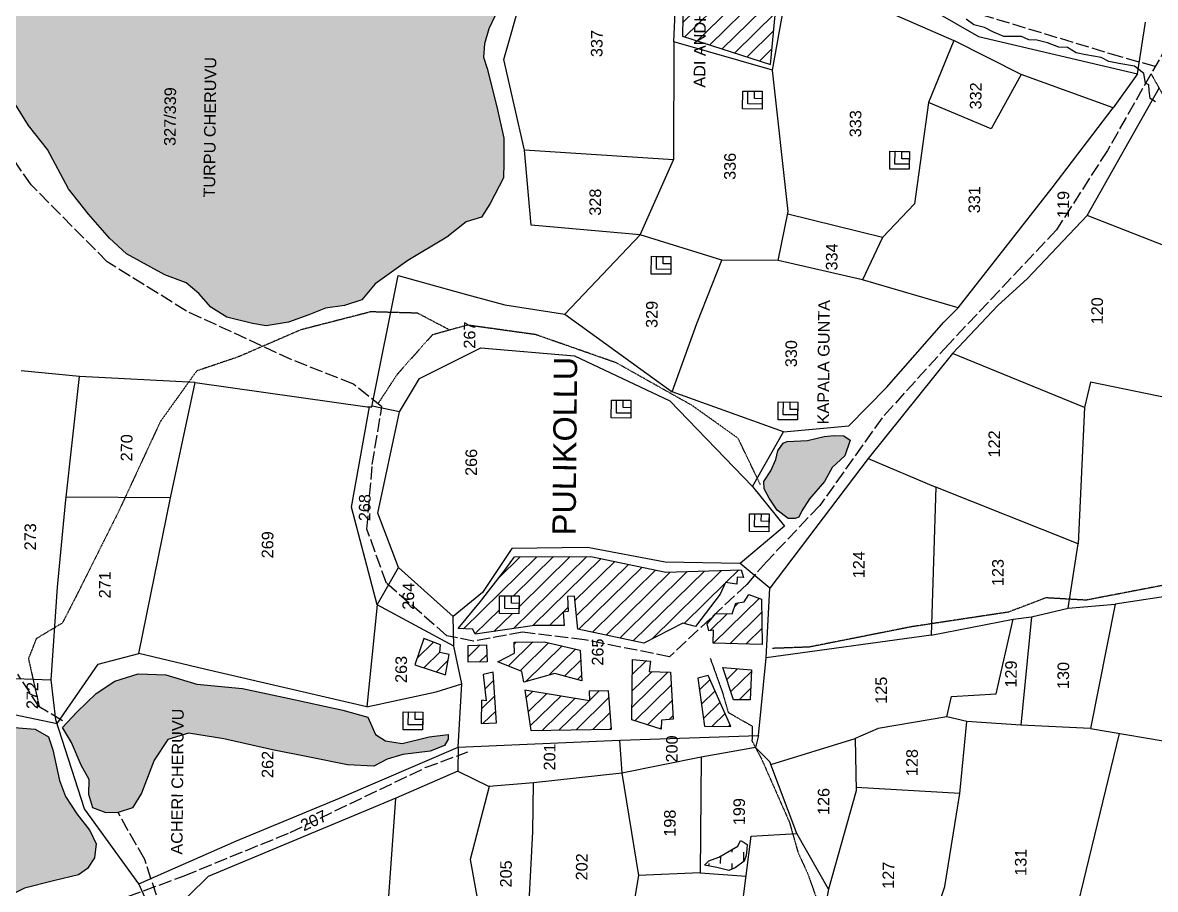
# Model space of a CAD drawing. Header units: inches. Extents: x 343459 to 349076, y 1589263 to 1597215.
# Drawn here: x 345900 to 346925, y 1592282 to 1593066 of the extents above; entities that cross this region are included whole.
import ezdxf

# ---------------------------------------------------------------- set-up
doc = ezdxf.new("R2010")
doc.units = ezdxf.units.IN
doc.header["$MEASUREMENT"] = 0
doc.linetypes.add('ACAD_ISO02W100', pattern=[15, 12, -3])
doc.linetypes.add('ACAD_ISO07W100', pattern=[3, 0, -3])
for name, color, linetype in [('CARTTRACK', 30, 'ACAD_ISO02W100'), ('NALA', 4, 'Continuous'), ('SQUAREWELL', 5, 'Continuous'), ('SURVEY_BND', 7, 'Continuous'), ('SURVEY_NO', 7, 'Continuous'), ('TEXT', 7, 'Continuous'), ('VILLAGE_AREA', 1, 'Continuous'), ('WATER_BODY', 4, 'Continuous')]:
    doc.layers.add(name, color=color, linetype=linetype)
doc.layers.add('FOOTPATH', color=150, linetype='ACAD_ISO07W100', lineweight=30)
doc.styles.get("Standard").update_dxf_attribs({"font": 'arial.ttf'})
pattern_1 = [(89.4935, (347145.951, 1586976.724), (-10.405588, 10.591208), [10.498808, -10.498808])]

# ---------------------------------------------------------------- blocks, each defined once
blk = doc.blocks.new('123')
at = {"layer": 'SQUAREWELL'}
for points in [[(-3.04, 4.2), (0.8, 4.2), (0.8, 0), (-3.04, 0)], [(-1.97, 3.09), (0.8, 3.09), (0.8, 0), (-1.97, 0)], [(0.8, 0), (-0.8, 0), (-0.8, 1.65), (0.8, 1.65)]]:
    blk.add_lwpolyline(points, close=True, dxfattribs=at)

msp = doc.modelspace()

# ---------------------------------------------------------------- hatches: boundary and pattern name
at = {"layer": 'VILLAGE_AREA'}
h = msp.add_hatch(dxfattribs=at)
h.set_pattern_fill('ANSI31', color=256, scale=20, angle=179.4935, style=0)
h.set_pattern_definition([(224.4935, (347145.951, 1586976.724), (7.357862, -7.489115), [])])
h.paths.add_polyline_path([(346263.2, 1592508.7), (346254.9, 1592485), (346282.8, 1592475.9), (346285.9, 1592494.2), (346277.7, 1592496), (346278.2, 1592503)])
h.paths.add_polyline_path([(346316.9, 1592476.2), (346319.4, 1592452.4), (346315.3, 1592453), (346315.1, 1592432), (346328.9, 1592432.6), (346325.7, 1592478.2)])
h.paths.add_polyline_path([(346303.2, 1592502.5), (346303.2, 1592487.4), (346320.3, 1592487.8), (346319.7, 1592503.1)])
h.paths.add_polyline_path([(346344.8, 1592505.4), (346345.1, 1592495.4), (346329.9, 1592487.6), (346351.9, 1592478.8), (346353.6, 1592469.4), (346381.6, 1592477.1), (346406, 1592470.6), (346404.6, 1592498.2), (346372.1, 1592505.8)])
h.paths.add_polyline_path([(346354.4, 1592462.1), (346360, 1592425.7), (346433, 1592426.7), (346430.1, 1592461.4), (346412.7, 1592461.1), (346412.9, 1592452.4)])
h.paths.add_polyline_path([(346345, 1592582.5), (346337.2, 1592571.7), (346314.3, 1592542.3), (346294.1, 1592517.7), (346307.4, 1592517.3), (346309.4, 1592512.6), (346363.3, 1592520.6), (346390.1, 1592520.4), (346389.1, 1592532.6), (346393.7, 1592533.2), (346393, 1592546.8), (346399.4, 1592547.1), (346402.5, 1592517.3), (346462.1, 1592504.5), (346497.5, 1592522.7), (346508.8, 1592519.6), (346531.1, 1592548.9), (346536.1, 1592559.3), (346546.2, 1592558), (346546.6, 1592564.2), (346552.3, 1592564), (346550.2, 1592570.9), (346481.9, 1592568.6), (346414.2, 1592583)])
h.paths.add_polyline_path([(346349.3, 1592547.2), (346349.3, 1592540.5), (346349.2, 1592535.6), (346349.2, 1592531.1), (346331.5, 1592531.3), (346331.7, 1592547.4)], flags=16)
h.paths.add_polyline_path([(346467, 1592478.8), (346468.3, 1592488.4), (346451.8, 1592489.8), (346451.4, 1592435.3), (346477.7, 1592426.8), (346478.2, 1592434.9), (346488.6, 1592435.7), (346486.3, 1592478.2)])
h.paths.add_polyline_path([(346520.4, 1592475.4), (346511, 1592473), (346517, 1592429.5), (346540.8, 1592429.2)])
h.paths.add_polyline_path([(346533.6, 1592482.4), (346543.2, 1592453.4), (346558.3, 1592453.2), (346559.5, 1592480.3)])
h.paths.add_polyline_path([(346545.3, 1592540.8), (346542.2, 1592531.1), (346527.3, 1592531.4), (346519.4, 1592522), (346521, 1592515.8), (346525.2, 1592516.4), (346525, 1592504.4), (346569.3, 1592503.2), (346568.7, 1592544.4), (346557.1, 1592548.5), (346553, 1592541.9)])
h.paths.add_polyline_path([(346498.7, 1593156.1), (346497, 1593053.5), (346576.8, 1593027.9), (346582.8, 1593093), (346641.9, 1593095), (346642, 1593101.5)])
h.paths.add_polyline_path([(346448.1, 1592445.1), (346448.9, 1592537.4), (346432.8, 1592537.6), (346432, 1592445.2)], flags=9)
h.paths.add_polyline_path([(346520.6, 1593004.1), (346521.8, 1593143.8), (346505.7, 1593143.9), (346504.5, 1593004.2)], flags=9)
h.paths.add_polyline_path([(346549.6, 1593070.1), (346549.8, 1593098.6), (346533.8, 1593098.8), (346533.6, 1593070.2)], flags=24)
at = {"layer": 'WATER_BODY'}
h = msp.add_hatch(dxfattribs=at)
h.set_pattern_fill('DASH', color=256, scale=20, angle=89.4935, style=0)
h.set_pattern_definition(pattern_1)
h.paths.add_polyline_path([(346591.8, 1592686.8), (346588.3, 1592685.3), (346583.3, 1592678.4), (346581.7, 1592670.6), (346576.9, 1592660.4), (346570.7, 1592650.8), (346571, 1592644), (346575.6, 1592635.5), (346582.9, 1592624.9), (346592.6, 1592617.3), (346599.1, 1592617.3), (346602.3, 1592618.4), (346605.2, 1592624.2), (346611.9, 1592635.1), (346625.5, 1592650.6), (346632.5, 1592663.5), (346644, 1592673.8), (346648.7, 1592688.1), (346643.1, 1592691.9), (346634.3, 1592692.4), (346625.3, 1592691.3), (346610.3, 1592687.9)])
h.paths.add_polyline_path([(346128.9, 1593211.6), (346095.5, 1593198), (346040.3, 1593174.2), (345987.4, 1593165.6), (345957.8, 1593164.3), (345938.4, 1593156.9), (345910.1, 1593131.5), (345866.5, 1593114.6), (345850.4, 1593104.4), (345817.7, 1593095.3), (345745.1, 1593081.4), (345677.6, 1593065.1), (345677.2, 1593052.7), (345686.2, 1593039.9), (345706.3, 1593031.8), (345726, 1593031.7), (345742.6, 1593035.2), (345779.5, 1593041.5), (345810.6, 1593045.7), (345824.8, 1593041.7), (345851, 1593031.5), (345877.9, 1593010.6), (345891.6, 1592995), (345905.3, 1592972.5), (345922.7, 1592950.9), (345941.5, 1592915.3), (345959.7, 1592892.4), (345978.8, 1592870.8), (345994, 1592856.7), (346028.6, 1592837.6), (346047.9, 1592830.2), (346059.6, 1592820.7), (346070.3, 1592808.2), (346084.7, 1592799.3), (346108.2, 1592793.7), (346120.5, 1592791.5), (346140.5, 1592794.9), (346159, 1592801.4), (346174.1, 1592807.3), (346191.4, 1592809.9), (346207.1, 1592814.9), (346219.1, 1592829.3), (346248.5, 1592850.6), (346283.8, 1592871.7), (346301.4, 1592885.5), (346315.3, 1592889.6), (346323, 1592902), (346335.3, 1592925.4), (346335.4, 1592938.7), (346335.6, 1592961.1), (346329.2, 1592989.6), (346320.5, 1593024.1), (346317.2, 1593034.4), (346317.9, 1593046.5), (346322, 1593060.1), (346333.4, 1593084.2), (346342.6, 1593105.9), (346344.6, 1593122.8), (346344.8, 1593143), (346345, 1593170.1), (346334.5, 1593182.5), (346322, 1593193.4), (346309.6, 1593200.2), (346299.6, 1593200), (346283, 1593203.2), (346269.4, 1593207.3), (346258.3, 1593213.4), (346242.6, 1593234.5), (346232.2, 1593249.7), (346223.4, 1593251.3)])
h.paths.add_polyline_path([(345966.7, 1592458.9), (345949.1, 1592442), (345936, 1592428.2), (345944.3, 1592414.8), (345953, 1592394.1), (345960.3, 1592381.3), (345960.1, 1592367.6), (345963.7, 1592355.6), (345975.6, 1592351.2), (345986.4, 1592351.4), (345999.6, 1592355.7), (346007.5, 1592368.9), (346019.2, 1592398.8), (346031.3, 1592417.4), (346050.2, 1592423.1), (346082.2, 1592418.1), (346126, 1592408.1), (346158.2, 1592401.7), (346194, 1592394.5), (346217.8, 1592393.3), (346230, 1592399.7), (346244.2, 1592403.9), (346268.7, 1592407), (346281.7, 1592412), (346285.1, 1592417.8), (346285.1, 1592422), (346267.8, 1592419.8), (346243.5, 1592413.9), (346228.4, 1592416.2), (346219.4, 1592422), (346212.3, 1592437.7), (346189.9, 1592444), (346139.9, 1592454.7), (346099, 1592463.5), (346057.8, 1592467.4), (346029.7, 1592475.9), (346004.6, 1592476.7), (345983.4, 1592470.1)])
h.paths.add_polyline_path([(345778.6, 1592423.4), (345707.8, 1592395.1), (345650.8, 1592372.3), (345564.8, 1592336.9), (345531.7, 1592336.6), (345470.9, 1592331.8), (345409, 1592323), (345377, 1592311.6), (345354.4, 1592296), (345324.9, 1592268.9), (345291.7, 1592236.1), (345251.2, 1592191.7), (345222.5, 1592169.5), (345201.5, 1592163.6), (345177, 1592153), (345160.7, 1592138.8), (345153.1, 1592124.3), (345137.6, 1592087.8), (345125, 1592048.6), (345107.9, 1592016.4), (345079.4, 1591965.1), (345064.4, 1591928.4), (345057.8, 1591910.4), (345047.4, 1591889.9), (345036.4, 1591863.7), (345023.1, 1591835.5), (345021.6, 1591830.9), (345028.3, 1591830.9), (345037.1, 1591833.7), (345051.3, 1591838.9), (345063.9, 1591848.2), (345075.2, 1591855), (345100.5, 1591861.5), (345119.8, 1591868), (345146.1, 1591889.7), (345168.9, 1591904.7), (345192.2, 1591917), (345211.5, 1591922.5), (345223.3, 1591933.1), (345241.6, 1591955.9), (345261.8, 1591976), (345292.9, 1591999.8), (345334.8, 1592027.5), (345374.9, 1592046.1), (345434.4, 1592077.9), (345478.8, 1592100.5), (345529.7, 1592127.3), (345557.6, 1592143), (345595, 1592160.2), (345631.3, 1592177.1), (345652.8, 1592191.6), (345691.9, 1592209.4), (345715.4, 1592222.3), (345733.4, 1592228.3), (345761.5, 1592237.7), (345786.1, 1592244.8), (345812.8, 1592249.1), (345843.3, 1592254.7), (345860.2, 1592261.1), (345879.3, 1592272.2), (345901.7, 1592282.9), (345927.9, 1592289.7), (345950.7, 1592295.2), (345958.9, 1592300.8), (345965, 1592310.3), (345966.5, 1592323.1), (345960.8, 1592335.3), (345949.2, 1592350.2), (345939, 1592366), (345933.4, 1592380.4), (345927.4, 1592408.1), (345923.4, 1592419.8), (345911.5, 1592426.7), (345821.7, 1592434.3)])
h.paths.add_polyline_path([(345100.5, 1593991.5), (345089.7, 1593969), (345080.1, 1593939.5), (345074.7, 1593912.6), (345079.4, 1593892.1), (345087.3, 1593882.9), (345103.9, 1593871.2), (345126.5, 1593867.3), (345153.9, 1593867), (345170.6, 1593877.4), (345178.1, 1593895.5), (345179.6, 1593906.3), (345183, 1593919.4), (345183.1, 1593934.9), (345183.1, 1593958.6), (345178.3, 1593979.5), (345173.7, 1593988), (345157.6, 1593998.5), (345140, 1594003.3), (345124, 1594003.5), (345110.6, 1593999.6)])
h.paths.add_polyline_path([(345305.9, 1594011.3), (345293.6, 1594008.8), (345286, 1593998.2), (345292.9, 1593972.1), (345298, 1593961.9), (345302.6, 1593929.7), (345312.9, 1593921.1), (345328.5, 1593921.3), (345338.9, 1593922.2), (345347.5, 1593935.5), (345345.7, 1593946.5), (345342.3, 1593965.5), (345339.1, 1593976.5), (345338.6, 1593991.2), (345335.1, 1594002), (345327.7, 1594007.2), (345317, 1594012.2)])
h.paths.add_polyline_path([(346538.6, 1594255.6), (346532.9, 1594246.7), (346527.5, 1594228.8), (346528.8, 1594209.6), (346536.4, 1594202.2), (346542.3, 1594206.5), (346546.4, 1594213.1), (346546.8, 1594219.5), (346550.6, 1594231.1), (346563.7, 1594241.2), (346576, 1594244.1), (346592.1, 1594238.4), (346612.9, 1594230.9), (346614.3, 1594233.9), (346614.4, 1594236.5), (346613.5, 1594240.3), (346607.8, 1594244.9), (346603.4, 1594247.5), (346596.5, 1594252.4), (346584, 1594260.6), (346570.6, 1594263.1), (346547.5, 1594258.3)])
h.paths.add_polyline_path([(346778.3, 1593610.2), (346768.8, 1593597.6), (346756.8, 1593580.3), (346745, 1593558.2), (346741, 1593550.9), (346739.9, 1593544.5), (346740.8, 1593539.4), (346743.7, 1593534.6), (346749.1, 1593530), (346753.5, 1593526.8), (346761.8, 1593522.8), (346777.1, 1593516.4), (346794.7, 1593514.5), (346808, 1593514.2), (346817.5, 1593517.1), (346823.2, 1593524.9), (346825.1, 1593529.3), (346828.1, 1593538.3), (346831.3, 1593542.7), (346834.4, 1593542.7), (346840.7, 1593541.7), (346852.2, 1593533.7), (346855, 1593537), (346855.1, 1593543.1), (346855, 1593548), (346860.6, 1593563), (346859.7, 1593573.5), (346845.4, 1593586.1), (346828, 1593598.7), (346809.3, 1593608.5), (346794.4, 1593612.4)])
h.paths.add_polyline_path([(346077.1, 1592904.7), (346078.3, 1593039.7), (346062.2, 1593039.8), (346061, 1592904.8)], flags=24)
h.paths.add_polyline_path([(346041.4, 1592951.3), (346041.9, 1593007.6), (346025.4, 1593007.8), (346024.9, 1592951.5)], flags=24)
h.paths.add_polyline_path([(346047.6, 1592310.6), (346048.9, 1592452.5), (346032.7, 1592452.6), (346031.5, 1592310.8)], flags=9)
h.paths.add_polyline_path([(345537.9, 1592147.5), (345539.4, 1592320.4), (345523.3, 1592320.6), (345521.8, 1592147.7)], flags=24)
h.paths.add_polyline_path([(346807.4, 1593543.2), (346807.7, 1593571.8), (346791.7, 1593571.9), (346791.4, 1593543.3)], flags=24)
h = msp.add_hatch(dxfattribs=at)
h.set_pattern_fill('DASH', color=256, scale=20, angle=89.4935, style=0)
h.set_pattern_definition(pattern_1)
h.paths.add_polyline_path([(346529.9, 1592310.9), (346521.1, 1592307.6), (346516.9, 1592303.8), (346528.1, 1592301.7), (346539, 1592298.9), (346544.8, 1592301.3), (346552.9, 1592307.3), (346554.7, 1592312.4), (346555.3, 1592318.3), (346555.5, 1592322.4), (346552.8, 1592324.3), (346549.6, 1592326), (346547.2, 1592320.9)])

# ---------------------------------------------------------------- linework, layer by layer
at = {"layer": 'CARTTRACK'}
for p, q in [((346893.6, 1593034.6), (346770.6, 1593071.9)), ((346943.2, 1593058.1), (346881.6, 1592950.1)), ((346924.9, 1593026), (346893.6, 1593034.6)), ((345907.7, 1592919), (345849, 1593004)), ((346881.6, 1592950.1), (346835.6, 1592878.4)), ((345976.5, 1592849.4), (345907.7, 1592919)), ((346835.6, 1592878.4), (346738.1, 1592774.9)), ((346048.2, 1592804.8), (345976.5, 1592849.4)), ((346143.5, 1592760.8), (346048.2, 1592804.8)), ((346738.1, 1592774.9), (346677.7, 1592708.3)), ((346199.3, 1592738.8), (346143.5, 1592760.8)), ((346225.1, 1592718.2), (346199.3, 1592738.8)), ((346216.4, 1592666.1), (346225.1, 1592718.2)), ((346677.7, 1592708.3), (346621.3, 1592628.9)), ((346211.6, 1592607.6), (346216.4, 1592666.1)), ((346621.3, 1592628.9), (346573, 1592578.1)), ((346229.2, 1592558.7), (346211.6, 1592607.6)), ((346573, 1592578.1), (346555.2, 1592557.6)), ((346283.9, 1592511.3), (346229.2, 1592558.7)), ((346555.2, 1592557.6), (346485.5, 1592492.2)), ((346308.1, 1592506.3), (346283.9, 1592511.3)), ((346352.5, 1592514.5), (346308.1, 1592506.3)), ((346408.5, 1592507.6), (346352.5, 1592514.5)), ((346485.5, 1592492.2), (346408.5, 1592507.6)), ((345915.1, 1592447), (345895.6, 1592476.5)), ((345936.1, 1592434.4), (345915.1, 1592447)), ((346264.4, 1592392), (346302.9, 1592406.2)), ((346142.1, 1592333.4), (346264.4, 1592392)), ((346010.5, 1592308.9), (345986.4, 1592351.4)), ((346046.2, 1592294.2), (346142.1, 1592333.4)), ((346025.9, 1592262.3), (346010.5, 1592308.9)), ((345995.4, 1592275.5), (346046.2, 1592294.2))]:
    msp.add_line(p, q, dxfattribs=at)
at = {"layer": 'FOOTPATH', "ltscale": 0.01}
for p, q in [((346932.5, 1592999.4), (346921.2, 1593019.4)), ((346215.1, 1592804.1), (346151.7, 1592787.8)), ((346257.3, 1592802.9), (346215.1, 1592804.1)), ((346286.6, 1592787.6), (346257.3, 1592802.9)), ((346151.7, 1592787.8), (346095.5, 1592763.5)), ((346302.4, 1592792.1), (346270.7, 1592783.2)), ((346364.2, 1592783.5), (346302.4, 1592792.1)), ((346270.7, 1592783.2), (346238.8, 1592747.4)), ((346437.2, 1592758), (346364.2, 1592783.5)), ((346095.5, 1592763.5), (346057.5, 1592750.6)), ((346506, 1592719.3), (346437.2, 1592758)), ((346057.5, 1592750.6), (346024.6, 1592704.8)), ((346238.8, 1592747.4), (346221.5, 1592721)), ((346547.5, 1592689.7), (346506, 1592719.3)), ((346024.6, 1592704.8), (345986.5, 1592622.8)), ((346567.7, 1592647.7), (346547.5, 1592689.7)), ((345986.5, 1592622.8), (345949.1, 1592548.2)), ((346939.3, 1592558.2), (346862.2, 1592543.4)), ((345949.1, 1592548.2), (345936, 1592522.7)), ((346825.9, 1592545.5), (346792, 1592532.6)), ((346862.2, 1592543.4), (346825.9, 1592545.5)), ((346792, 1592532.6), (346704.7, 1592519.4)), ((345936, 1592522.7), (345912.3, 1592508.5)), ((346704.7, 1592519.4), (346611.9, 1592501)), ((345912.3, 1592508.5), (345905.3, 1592490.5)), ((346611.9, 1592501), (346578.6, 1592499.8)), ((345905.3, 1592490.5), (345915.1, 1592447)), ((346522.3, 1592490.6), (346533.5, 1592459.3)), ((346533.5, 1592459.3), (346538.4, 1592442)), ((346538.4, 1592442), (346560.1, 1592429.6)), ((346560.1, 1592429.6), (346560, 1592416)), ((346560, 1592416), (346568.5, 1592400.1)), ((346568.5, 1592400.1), (346593.8, 1592342.8)), ((346593.8, 1592342.8), (346601.8, 1592314.8)), ((346601.8, 1592314.8), (346610.5, 1592296)), ((346610.5, 1592296), (346624.2, 1592257))]:
    msp.add_line(p, q, dxfattribs=at)
at = {"layer": 'NALA'}
for p, q in [((346760.6, 1593063.6), (346753.8, 1593068.6)), ((346770.4, 1593061.2), (346760.6, 1593063.6)), ((346777.8, 1593057.2), (346770.4, 1593061.2)), ((346788, 1593053.2), (346777.8, 1593057.2)), ((346804, 1593053.2), (346788, 1593053.2)), ((346810.4, 1593050.2), (346804, 1593053.2)), ((346817.7, 1593049.7), (346810.4, 1593050.2)), ((346827.3, 1593047.2), (346817.7, 1593049.7)), ((346837.5, 1593043.5), (346827.3, 1593047.2)), ((346845.4, 1593043), (346837.5, 1593043.5)), ((346853.3, 1593038.2), (346845.4, 1593043)), ((346862.2, 1593036.4), (346853.3, 1593038.2)), ((346875.8, 1593034.1), (346862.2, 1593036.4)), ((346882.9, 1593030.4), (346875.8, 1593034.1)), ((346891.8, 1593028.7), (346882.9, 1593030.4)), ((346906, 1593026.2), (346891.8, 1593028.7)), ((346914.6, 1593019.5), (346906, 1593026.2)), ((346916.1, 1593011), (346914.6, 1593019.5)), ((346919.2, 1593009.3), (346916.1, 1593011)), ((346919.5, 1593004.1), (346919.2, 1593009.3)), ((346920.3, 1592997), (346919.5, 1593004.1)), ((346925.1, 1592994.1), (346920.3, 1592997))]:
    msp.add_line(p, q, dxfattribs=at)
at = {"layer": 'SURVEY_BND'}
for p, q in [((346489.3, 1593048.2), (346494.2, 1593165.8)), ((346657.6, 1593114.9), (346765.1, 1593053.1)), ((346335.6, 1593032.3), (346356.3, 1593105.3)), ((346578.7, 1593022.5), (346589.1, 1593081.5)), ((346651.1, 1593089.5), (346742.6, 1593049.5)), ((346908.9, 1593019.3), (346916.1, 1593066.1)), ((346765.1, 1593053.1), (346908.9, 1593019.3)), ((346489.3, 1593048.2), (346489, 1592941.5)), ((346578.7, 1593022.5), (346489.3, 1593048.2)), ((346742.6, 1593049.5), (346719.8, 1592993.3)), ((346803.6, 1593018.8), (346742.6, 1593049.5)), ((346354.1, 1592950.2), (346335.6, 1593032.3)), ((346592.8, 1592894.7), (346578.7, 1593022.5)), ((346908.9, 1593019.3), (346886.9, 1592988.7)), ((346803.6, 1593018.8), (346776.3, 1592969.6)), ((346886.9, 1592988.7), (346803.6, 1593018.8)), ((346863.4, 1592891.1), (346928.6, 1593007)), ((346719.8, 1592993.3), (346707.1, 1592901.9)), ((346776.3, 1592969.6), (346719.8, 1592993.3)), ((346831.5, 1592916.3), (346886.9, 1592988.7)), ((346360.3, 1592882.4), (346354.1, 1592950.2)), ((346489, 1592941.5), (346354.1, 1592950.2)), ((346458.9, 1592873.6), (346489, 1592941.5)), ((346746.5, 1592807.7), (346831.5, 1592916.3)), ((346707.1, 1592901.9), (346678.2, 1592871.4)), ((346583.8, 1592850.4), (346592.8, 1592894.7)), ((346678.2, 1592871.4), (346592.4, 1592892.5)), ((346863.4, 1592891.1), (346808.9, 1592834)), ((346963.4, 1592852), (346863.4, 1592891.1)), ((346458.9, 1592873.6), (346360.3, 1592882.4)), ((346458.9, 1592873.6), (346390.6, 1592802.1)), ((346532.6, 1592850.7), (346458.9, 1592873.6)), ((346678.2, 1592871.4), (346660.1, 1592833.2)), ((346510.2, 1592793.5), (346532.6, 1592850.7)), ((346583.8, 1592850.4), (346532.6, 1592850.7)), ((346660.1, 1592833.2), (346583.8, 1592850.4)), ((346216, 1592718.2), (346239.8, 1592837)), ((346239.8, 1592837), (346301.6, 1592819.7)), ((346746.5, 1592807.7), (346660.1, 1592833.2)), ((346808.9, 1592834), (346782.6, 1592810.1)), ((346301.6, 1592819.7), (346336.3, 1592810.5)), ((346336.3, 1592810.5), (346390.6, 1592802.1)), ((346733.6, 1592794.9), (346746.5, 1592807.7)), ((346782.6, 1592810.1), (346741.5, 1592766.5)), ((346390.6, 1592802.1), (346487.9, 1592731.9)), ((346681.7, 1592735.7), (346733.6, 1592794.9)), ((346487.9, 1592731.9), (346510.2, 1592793.5)), ((346259.2, 1592743.8), (346314.8, 1592771.7)), ((346314.8, 1592771.7), (346399.4, 1592764.3)), ((346399.4, 1592764.3), (346485.7, 1592723.6)), ((346741.5, 1592766.5), (346665.2, 1592671.5)), ((346860.9, 1592717.7), (346741.5, 1592766.5)), ((345951.5, 1592745.5), (345898.7, 1592750.7)), ((345938.8, 1592631.2), (345951.5, 1592745.5)), ((346056.3, 1592740.1), (345951.5, 1592745.5)), ((346241, 1592713.8), (346259.2, 1592743.8)), ((346033.9, 1592636), (346056.3, 1592740.1)), ((346056.3, 1592740.1), (346211.8, 1592718.2)), ((346647.7, 1592700.9), (346681.7, 1592735.7)), ((346866.3, 1592740.5), (346860.9, 1592717.7)), ((346938.1, 1592725.8), (346866.3, 1592740.5)), ((346485.7, 1592723.6), (346560.4, 1592646.1)), ((346588.4, 1592695.5), (346487.9, 1592731.9)), ((346197.6, 1592627.4), (346213.9, 1592718.2)), ((346211.8, 1592718.2), (346216, 1592718.2)), ((346241, 1592713.8), (346216.2, 1592718.8)), ((346221.4, 1592622.2), (346241, 1592713.8)), ((346860.9, 1592717.7), (346855.1, 1592594.4)), ((346560.4, 1592646.1), (346588.4, 1592695.5)), ((346588.4, 1592695.5), (346647.7, 1592700.9)), ((346665.2, 1592671.5), (346576, 1592554.3)), ((346665.2, 1592671.5), (346726.2, 1592645.7)), ((346560.4, 1592646.1), (346589.4, 1592610.3)), ((346726.2, 1592645.7), (346722.1, 1592511.9)), ((346855.1, 1592594.4), (346726.2, 1592645.7)), ((345931.6, 1592555.3), (345938.8, 1592631.2)), ((346033.9, 1592636), (345939.4, 1592636.6)), ((346005.2, 1592495.3), (346033.9, 1592636)), ((346220.8, 1592539.2), (346197.6, 1592627.4)), ((346240.2, 1592573.1), (346221.4, 1592622.2)), ((346589.4, 1592610.3), (346549.3, 1592576.7)), ((346342.6, 1592590.2), (346316.1, 1592550.2)), ((346411.3, 1592591.1), (346342.6, 1592590.2)), ((346481.3, 1592577.9), (346411.3, 1592591.1)), ((346846.2, 1592536.2), (346855.1, 1592594.4)), ((346220.8, 1592539.2), (346240.2, 1592573.1)), ((346289.5, 1592528.5), (346240.2, 1592573.1)), ((346549.3, 1592576.7), (346481.3, 1592577.9)), ((346576, 1592554.3), (346549.3, 1592576.7)), ((345925.8, 1592471.3), (345931.6, 1592555.3)), ((346316.1, 1592550.2), (346289.5, 1592528.5)), ((346572.7, 1592491.2), (346576, 1592554.3)), ((346957, 1592550.1), (346888.7, 1592539.9)), ((346220.8, 1592539.2), (346211.6, 1592447.1)), ((346290.2, 1592501.7), (346220.8, 1592539.2)), ((346846.2, 1592536.2), (346888.7, 1592539.9)), ((346888.7, 1592539.9), (346866.4, 1592427.3)), ((346290.2, 1592501.7), (346289.5, 1592528.5)), ((346796.3, 1592526.3), (346812.9, 1592528.4)), ((346812.9, 1592528.4), (346803.3, 1592430.5)), ((346812.9, 1592528.4), (346846.2, 1592536.2)), ((346722.1, 1592511.9), (346796.3, 1592526.3)), ((346780.8, 1592458.8), (346796.3, 1592526.3)), ((346722.1, 1592511.9), (346572.7, 1592491.2)), ((346297.4, 1592467.8), (346290.2, 1592501.7)), ((345968.5, 1592485.5), (346005.2, 1592495.3)), ((346064.5, 1592481), (346005.2, 1592495.3)), ((346565.8, 1592421.1), (346572.7, 1592491.2)), ((345931.3, 1592431.9), (345968.5, 1592485.5)), ((346211.6, 1592447.1), (346064.5, 1592481)), ((345875.7, 1592473.3), (345925.8, 1592471.3)), ((345930.2, 1592435.1), (345925.8, 1592471.3)), ((346274.2, 1592460.6), (346297.4, 1592467.8)), ((346294.1, 1592410.5), (346297.4, 1592467.8)), ((346211.6, 1592447.1), (346274.2, 1592460.6)), ((346736.4, 1592437.8), (346740.4, 1592456.2)), ((346740.4, 1592456.2), (346780.8, 1592458.8)), ((345879.2, 1592442.9), (345931.3, 1592431.9)), ((345956.1, 1592354.8), (345930.2, 1592435.1)), ((346736.4, 1592437.8), (346674.3, 1592427.4)), ((346754.5, 1592433.6), (346736.4, 1592437.8)), ((346674.3, 1592427.4), (346653.3, 1592418.2)), ((346748.1, 1592368.5), (346754.5, 1592433.6)), ((346803.3, 1592430.5), (346754.5, 1592433.6)), ((346866.4, 1592427.3), (346803.3, 1592430.5)), ((346866.4, 1592427.3), (346980.4, 1592408.2)), ((346294.1, 1592410.5), (346440.2, 1592416.8)), ((346440.2, 1592416.8), (346442.2, 1592387)), ((346440.9, 1592416.9), (346565.8, 1592421.1)), ((346565.8, 1592421.1), (346563.1, 1592410.2)), ((346577, 1592394.8), (346653.3, 1592418.2)), ((346653.3, 1592418.2), (346654.3, 1592371)), ((346892.3, 1592423), (346827.8, 1592157.7)), ((346186.7, 1592364.4), (346294.1, 1592410.5)), ((346294.1, 1592410.5), (346293.7, 1592388.8)), ((346563.1, 1592410.2), (346513.9, 1592401.4)), ((346576.1, 1592397.1), (346563.1, 1592410.2)), ((346513.9, 1592401.4), (346442.2, 1592387)), ((346513.9, 1592401.4), (346513, 1592296.8)), ((346600.6, 1592332.4), (346576.1, 1592397.1)), ((346293.7, 1592388.8), (346237.8, 1592364.3)), ((346293.7, 1592388.8), (346322.2, 1592375)), ((346442.2, 1592387), (346362.2, 1592378.4)), ((346442.2, 1592387), (346457.4, 1592294.5)), ((346322.2, 1592375), (346305, 1592308.9)), ((346362.2, 1592378.4), (346322.2, 1592375)), ((346361.7, 1592334), (346362.2, 1592378.4)), ((346748.1, 1592368.5), (346654.3, 1592374.1)), ((346237.8, 1592364.3), (346068, 1592293.5)), ((346093.7, 1592325.8), (346186.7, 1592364.4)), ((346231, 1592271.4), (346237.8, 1592364.3)), ((346654.3, 1592371), (346629.1, 1592282.1)), ((346734.4, 1592284.6), (346748.1, 1592368.5)), ((346005.1, 1592286.8), (345956.1, 1592354.8)), ((346356.5, 1592231.7), (346361.7, 1592334)), ((346005.1, 1592286.8), (346093.7, 1592325.8)), ((346547.2, 1592235.8), (346559.3, 1592329.9)), ((346559.3, 1592329.9), (346600.6, 1592332.4)), ((346629.1, 1592282.1), (346600.6, 1592332.4)), ((346305, 1592308.9), (346319.2, 1592231.7)), ((346068, 1592293.5), (346031.8, 1592258.3)), ((346457.4, 1592294.5), (346442.5, 1592208.2)), ((346513, 1592296.8), (346457.4, 1592294.5)), ((346513, 1592296.8), (346554.7, 1592293.9)), ((346013.6, 1592268.2), (346005.1, 1592286.8)), ((346629.1, 1592282.1), (346626.4, 1592267.9)), ((346710.1, 1592211.1), (346734.4, 1592284.6))]:
    msp.add_line(p, q, dxfattribs=at)
at = {"layer": 'VILLAGE_AREA'}
for p, q in [((346498.7, 1593156.1), (346497, 1593053.5)), ((346576.8, 1593027.9), (346582.8, 1593093)), ((346497, 1593053.5), (346576.8, 1593027.9)), ((346337.2, 1592571.7), (346345, 1592582.5)), ((346345, 1592582.5), (346414.2, 1592583)), ((346414.2, 1592583), (346481.9, 1592568.6)), ((346314.3, 1592542.3), (346337.2, 1592571.7)), ((346481.9, 1592568.6), (346550.2, 1592570.9)), ((346550.2, 1592570.9), (346552.3, 1592564)), ((346536.1, 1592559.3), (346531.1, 1592548.9)), ((346546.2, 1592558), (346536.1, 1592559.3)), ((346546.6, 1592564.2), (346546.2, 1592558)), ((346552.3, 1592564), (346546.6, 1592564.2)), ((346531.1, 1592548.9), (346508.8, 1592519.6)), ((346553, 1592541.9), (346557.1, 1592548.5)), ((346557.1, 1592548.5), (346568.7, 1592544.4)), ((346294.1, 1592517.7), (346314.3, 1592542.3)), ((346399.4, 1592547.1), (346393, 1592546.8)), ((346393, 1592546.8), (346393.7, 1592533.2)), ((346402.5, 1592517.3), (346399.4, 1592547.1)), ((346542.2, 1592531.1), (346545.3, 1592540.8)), ((346545.3, 1592540.8), (346553, 1592541.9)), ((346568.7, 1592544.4), (346569.3, 1592503.2)), ((346393.7, 1592533.2), (346389.1, 1592532.6)), ((346389.1, 1592532.6), (346390.1, 1592520.4)), ((346519.4, 1592522), (346527.3, 1592531.4)), ((346527.3, 1592531.4), (346542.2, 1592531.1)), ((346307.4, 1592517.3), (346294.1, 1592517.7)), ((346309.4, 1592512.6), (346307.4, 1592517.3)), ((346363.3, 1592520.6), (346309.4, 1592512.6)), ((346390.1, 1592520.4), (346363.3, 1592520.6)), ((346462.1, 1592504.5), (346402.5, 1592517.3)), ((346497.5, 1592522.7), (346462.1, 1592504.5)), ((346508.8, 1592519.6), (346497.5, 1592522.7)), ((346521, 1592515.8), (346519.4, 1592522)), ((346263.2, 1592508.7), (346254.9, 1592485)), ((346278.2, 1592503), (346263.2, 1592508.7)), ((346525.2, 1592516.4), (346521, 1592515.8)), ((346525, 1592504.4), (346525.2, 1592516.4)), ((346277.7, 1592496), (346278.2, 1592503)), ((346303.2, 1592502.5), (346319.7, 1592503.1)), ((346303.2, 1592487.4), (346303.2, 1592502.5)), ((346319.7, 1592503.1), (346320.3, 1592487.8)), ((346344.8, 1592505.4), (346372.1, 1592505.8)), ((346345.1, 1592495.4), (346344.8, 1592505.4)), ((346372.1, 1592505.8), (346404.6, 1592498.2)), ((346404.6, 1592498.2), (346406, 1592470.6)), ((346569.3, 1592503.2), (346525, 1592504.4)), ((346285.9, 1592494.2), (346277.7, 1592496)), ((346282.8, 1592475.9), (346285.9, 1592494.2)), ((346320.3, 1592487.8), (346303.2, 1592487.4)), ((346329.9, 1592487.6), (346345.1, 1592495.4)), ((346351.9, 1592478.8), (346329.9, 1592487.6)), ((346451.4, 1592435.3), (346451.8, 1592489.8)), ((346451.8, 1592489.8), (346468.3, 1592488.4)), ((346468.3, 1592488.4), (346467, 1592478.8)), ((346254.9, 1592485), (346282.8, 1592475.9)), ((346325.7, 1592478.2), (346316.9, 1592476.2)), ((346316.9, 1592476.2), (346319.4, 1592452.4)), ((346328.9, 1592432.6), (346325.7, 1592478.2)), ((346353.6, 1592469.4), (346351.9, 1592478.8)), ((346381.6, 1592477.1), (346353.6, 1592469.4)), ((346406, 1592470.6), (346381.6, 1592477.1)), ((346467, 1592478.8), (346486.3, 1592478.2)), ((346486.3, 1592478.2), (346488.6, 1592435.7)), ((346543.2, 1592453.4), (346533.6, 1592482.4)), ((346533.6, 1592482.4), (346559.5, 1592480.3)), ((346559.5, 1592480.3), (346558.3, 1592453.2)), ((346520.4, 1592475.4), (346511, 1592473)), ((346511, 1592473), (346517, 1592429.5)), ((346540.8, 1592429.2), (346520.4, 1592475.4)), ((346412.9, 1592452.4), (346354.4, 1592462.1)), ((346354.4, 1592462.1), (346360, 1592425.7)), ((346430.1, 1592461.4), (346412.7, 1592461.1)), ((346412.7, 1592461.1), (346412.9, 1592452.4)), ((346433, 1592426.7), (346430.1, 1592461.4)), ((346315.3, 1592453), (346315.1, 1592432)), ((346319.4, 1592452.4), (346315.3, 1592453)), ((346558.3, 1592453.2), (346543.2, 1592453.4)), ((346477.7, 1592426.8), (346451.4, 1592435.3)), ((346488.6, 1592435.7), (346478.2, 1592434.9)), ((346315.1, 1592432), (346328.9, 1592432.6)), ((346360, 1592425.7), (346433, 1592426.7)), ((346478.2, 1592434.9), (346477.7, 1592426.8)), ((346517, 1592429.5), (346540.8, 1592429.2))]:
    msp.add_line(p, q, dxfattribs=at)
at = {"layer": 'WATER_BODY'}
for p, q in [((346333.4, 1593084.2), (346322, 1593060.1)), ((346322, 1593060.1), (346317.9, 1593046.5)), ((346317.9, 1593046.5), (346317.2, 1593034.4)), ((346317.2, 1593034.4), (346320.5, 1593024.1)), ((346320.5, 1593024.1), (346329.2, 1592989.6)), ((345905.3, 1592972.5), (345891.6, 1592995)), ((346329.2, 1592989.6), (346335.6, 1592961.1)), ((345922.7, 1592950.9), (345905.3, 1592972.5)), ((346335.6, 1592961.1), (346335.4, 1592938.7)), ((345941.5, 1592915.3), (345922.7, 1592950.9)), ((346335.4, 1592938.7), (346335.3, 1592925.4)), ((346335.3, 1592925.4), (346323, 1592902)), ((345959.7, 1592892.4), (345941.5, 1592915.3)), ((346323, 1592902), (346315.3, 1592889.6)), ((345978.8, 1592870.8), (345959.7, 1592892.4)), ((346315.3, 1592889.6), (346301.4, 1592885.5)), ((346301.4, 1592885.5), (346283.8, 1592871.7)), ((345994, 1592856.7), (345978.8, 1592870.8)), ((346283.8, 1592871.7), (346248.5, 1592850.6)), ((346028.6, 1592837.6), (345994, 1592856.7)), ((346248.5, 1592850.6), (346219.1, 1592829.3)), ((346047.9, 1592830.2), (346028.6, 1592837.6)), ((346059.6, 1592820.7), (346047.9, 1592830.2)), ((346219.1, 1592829.3), (346207.1, 1592814.9)), ((346070.3, 1592808.2), (346059.6, 1592820.7)), ((346207.1, 1592814.9), (346191.4, 1592809.9)), ((346084.7, 1592799.3), (346070.3, 1592808.2)), ((346174.1, 1592807.3), (346159, 1592801.4)), ((346191.4, 1592809.9), (346174.1, 1592807.3)), ((346108.2, 1592793.7), (346084.7, 1592799.3)), ((346140.5, 1592794.9), (346120.5, 1592791.5)), ((346159, 1592801.4), (346140.5, 1592794.9)), ((346120.5, 1592791.5), (346108.2, 1592793.7)), ((346625.3, 1592691.3), (346634.3, 1592692.4)), ((346634.3, 1592692.4), (346643.1, 1592691.9)), ((346643.1, 1592691.9), (346648.7, 1592688.1)), ((346583.3, 1592678.4), (346588.3, 1592685.3)), ((346588.3, 1592685.3), (346591.8, 1592686.8)), ((346591.8, 1592686.8), (346610.3, 1592687.9)), ((346610.3, 1592687.9), (346625.3, 1592691.3)), ((346648.7, 1592688.1), (346644, 1592673.8)), ((346581.7, 1592670.6), (346583.3, 1592678.4)), ((346644, 1592673.8), (346632.5, 1592663.5)), ((346576.9, 1592660.4), (346581.7, 1592670.6)), ((346632.5, 1592663.5), (346625.5, 1592650.6)), ((346570.7, 1592650.8), (346576.9, 1592660.4)), ((346571, 1592644), (346570.7, 1592650.8)), ((346625.5, 1592650.6), (346611.9, 1592635.1)), ((346575.6, 1592635.5), (346571, 1592644)), ((346582.9, 1592624.9), (346575.6, 1592635.5)), ((346611.9, 1592635.1), (346605.2, 1592624.2)), ((346592.6, 1592617.3), (346582.9, 1592624.9)), ((346605.2, 1592624.2), (346602.3, 1592618.4)), ((346599.1, 1592617.3), (346592.6, 1592617.3)), ((346602.3, 1592618.4), (346599.1, 1592617.3)), ((345983.4, 1592470.1), (346004.6, 1592476.7)), ((346004.6, 1592476.7), (346029.7, 1592475.9)), ((345966.7, 1592458.9), (345983.4, 1592470.1)), ((346029.7, 1592475.9), (346057.8, 1592467.4)), ((346057.8, 1592467.4), (346099, 1592463.5)), ((345949.1, 1592442), (345966.7, 1592458.9)), ((346099, 1592463.5), (346139.9, 1592454.7)), ((346139.9, 1592454.7), (346189.9, 1592444)), ((345936, 1592428.2), (345949.1, 1592442)), ((346189.9, 1592444), (346212.3, 1592437.7)), ((346212.3, 1592437.7), (346219.4, 1592422)), ((345821.7, 1592434.3), (345911.5, 1592426.7)), ((345911.5, 1592426.7), (345923.4, 1592419.8)), ((345944.3, 1592414.8), (345936, 1592428.2)), ((345923.4, 1592419.8), (345927.4, 1592408.1)), ((345953, 1592394.1), (345944.3, 1592414.8)), ((346031.3, 1592417.4), (346019.2, 1592398.8)), ((346050.2, 1592423.1), (346031.3, 1592417.4)), ((346082.2, 1592418.1), (346050.2, 1592423.1)), ((346126, 1592408.1), (346082.2, 1592418.1)), ((346219.4, 1592422), (346228.4, 1592416.2)), ((346228.4, 1592416.2), (346243.5, 1592413.9)), ((346243.5, 1592413.9), (346267.8, 1592419.8)), ((346267.8, 1592419.8), (346285.1, 1592422)), ((346285.1, 1592417.8), (346281.7, 1592412)), ((346285.1, 1592422), (346285.1, 1592417.8)), ((345927.4, 1592408.1), (345933.4, 1592380.4)), ((346158.2, 1592401.7), (346126, 1592408.1)), ((346268.7, 1592407), (346244.2, 1592403.9)), ((346281.7, 1592412), (346268.7, 1592407)), ((345960.3, 1592381.3), (345953, 1592394.1)), ((346019.2, 1592398.8), (346007.5, 1592368.9)), ((346194, 1592394.5), (346158.2, 1592401.7)), ((346217.8, 1592393.3), (346194, 1592394.5)), ((346230, 1592399.7), (346217.8, 1592393.3)), ((346244.2, 1592403.9), (346230, 1592399.7)), ((345933.4, 1592380.4), (345939, 1592366)), ((345960.1, 1592367.6), (345960.3, 1592381.3)), ((345939, 1592366), (345949.2, 1592350.2)), ((345963.7, 1592355.6), (345960.1, 1592367.6)), ((346007.5, 1592368.9), (345999.6, 1592355.7)), ((345975.6, 1592351.2), (345963.7, 1592355.6)), ((345999.6, 1592355.7), (345986.4, 1592351.4)), ((345949.2, 1592350.2), (345960.8, 1592335.3)), ((345986.4, 1592351.4), (345975.6, 1592351.2)), ((345960.8, 1592335.3), (345966.5, 1592323.1)), ((345966.5, 1592323.1), (345965, 1592310.3)), ((346547.2, 1592320.9), (346549.6, 1592326)), ((346549.6, 1592326), (346552.8, 1592324.3)), ((346552.8, 1592324.3), (346555.5, 1592322.4)), ((346555.5, 1592322.4), (346555.3, 1592318.3)), ((346529.9, 1592310.9), (346547.2, 1592320.9)), ((346554.7, 1592312.4), (346552.9, 1592307.3)), ((346555.3, 1592318.3), (346554.7, 1592312.4)), ((345965, 1592310.3), (345958.9, 1592300.8)), ((346516.9, 1592303.8), (346521.1, 1592307.6)), ((346528.1, 1592301.7), (346516.9, 1592303.8)), ((346521.1, 1592307.6), (346529.9, 1592310.9)), ((346552.9, 1592307.3), (346544.8, 1592301.3)), ((345950.7, 1592295.2), (345927.9, 1592289.7)), ((345958.9, 1592300.8), (345950.7, 1592295.2)), ((346539, 1592298.9), (346528.1, 1592301.7)), ((346544.8, 1592301.3), (346539, 1592298.9)), ((345901.7, 1592282.9), (345879.3, 1592272.2)), ((345927.9, 1592289.7), (345901.7, 1592282.9))]:
    msp.add_line(p, q, dxfattribs=at)

# ---------------------------------------------------------------- block references
at = {"layer": 'SURVEY_BND', "xscale": 4.199523209171961, "yscale": 4.19952320959419, "zscale": 4.199523209183455, "rotation": 89.4934967146408}
for p in [(346569.3, 1593000.2), (346702.4, 1592945.8), (346486.6, 1592850.8), (346450.4, 1592720.8), (346601.4, 1592719.2), (346575.4, 1592618), (346575.4, 1592618), (346349.3, 1592543.9), (346262.1, 1592438.9)]:
    msp.add_blockref('123', p, dxfattribs=at)

# ---------------------------------------------------------------- texts
at = {"layer": 'SURVEY_NO', "oblique": 360}
for s, rotation, p in [('337', 89.4935, (346424.7, 1593034.4)), ('332', 89.4935, (346767.6, 1592987.1)), ('333', 89.4935, (346658.8, 1592961.9)), ('331', 89.4935, (346766.3, 1592893.2)), ('328', 89.4935, (346423.3, 1592891)), ('119', 89.4935, (346846.8, 1592888.9)), ('334', 89.4935, (346637.3, 1592841.5)), ('120', 89.4935, (346877.4, 1592792.7)), ('267', 89.4935, (346309.6, 1592770.8)), ('330', 89.4935, (346600.6, 1592754)), ('270', 89.4935, (345999.3, 1592668.9)), ('122', 89.4935, (346784.3, 1592672.4)), ('273', 89.4935, (345912.1, 1592588.4)), ('269', 89.4935, (346126.8, 1592581.2)), ('124', 89.4935, (346661.8, 1592563.2)), ('123', 89.4935, (346787.6, 1592556.1)), ('271', 89.4935, (345979.6, 1592545)), ('264', 89.4935, (346254.2, 1592534.7)), ('265', 89.4935, (346425.5, 1592484.2)), ('129', 89.4935, (346799.5, 1592464.3)), ('130', 89.4935, (346846.8, 1592463)), ('272', 89.4935, (345914, 1592444.9)), ('125', 89.4935, (346682, 1592449.7)), ('262', 89.4935, (346126.8, 1592382.6)), ('201', 89.4935, (346382, 1592389.4)), ('128', 89.4935, (346709.9, 1592384.3)), ('199', 89.4935, (346553.5, 1592339.9)), ('126', 89.4935, (346629.9, 1592349.1)), ('207', 24.8644, (346154.5, 1592334.3)), ('202', 89.4935, (346411.1, 1592290)), ('131', 89.4935, (346808.3, 1592294.2)), ('205', 89.4935, (346342.5, 1592283.6)), ('127', 89.4935, (346688.5, 1592282.4))]:
    msp.add_text(s, height=10.5, rotation=rotation, dxfattribs=at).set_placement(p)
at = {"layer": 'SURVEY_NO'}
for s, p in [('327/339', (346038.5, 1592954.1)), ('336', (346545.2, 1592923.4)), ('329', (346474.5, 1592789.5)), ('266', (346311.1, 1592655.7)), ('268', (346214.7, 1592614.8)), ('263', (346247.7, 1592468.5)), ('200', (346492.6, 1592396.6)), ('198', (346490.8, 1592329.5))]:
    msp.add_text(s, height=10.5, rotation=89.4935, dxfattribs=at).set_placement(p)
at = {"layer": 'TEXT', "oblique": 360}
for s, p in [('ADI ANDHRA SITE', (346517.7, 1593006.8)), ('TURPU CHERUVU', (346074.2, 1592907.4)), ('KAPALA GUNTA', (346629.5, 1592702.3))]:
    msp.add_text(s, height=10.499, rotation=89.4935, dxfattribs=at).set_placement(p)
at = {"layer": 'TEXT', "color": 1, "oblique": 360}
msp.add_text('PULIKOLLU', height=21, rotation=89.4935, dxfattribs=at).set_placement((346400.4, 1592602))
at = {"layer": 'TEXT'}
msp.add_text('ACHERI CHERUVU', height=10.499, rotation=89.4935, dxfattribs=at).set_placement((346044.7, 1592313.3))

doc.saveas('drawing.dxf')
